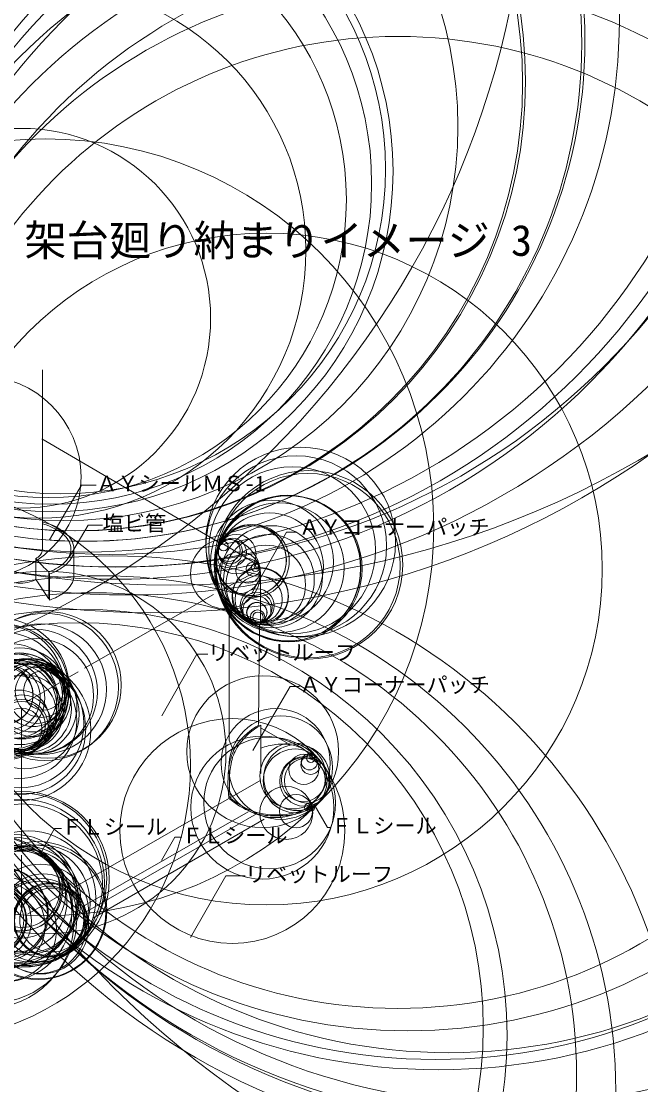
# Model space of a CAD drawing. Units: millimetres, scale not verified. Extents: x -1833 to 927, y -1083 to 1072.
# Drawn here: x -19 to 333, y -278 to 325 of the extents above; entities that cross this region are included whole.
import ezdxf
from ezdxf.enums import TextEntityAlignment as Align

# ---------------------------------------------------------------- set-up
doc = ezdxf.new("R2010")
doc.units = ezdxf.units.MM
doc.header["$LTSCALE"] = 3
doc.layers.add('0-0_レイヤー 2', color=7, linetype='Continuous')
doc.layers.add('0-1_レイヤー 1', color=7, linetype='Continuous', lineweight=18)
doc.styles.add('ＭＳ ゴシック', font='')
doc.styles.get('ＭＳ ゴシック').set_extended_font_data('MS Gothic')

# ---------------------------------------------------------------- blocks, each defined once
blk = doc.blocks.new('AIGNBL02020042')
at = {"layer": '0-1_レイヤー 1'}
for centre, radius in [((1132.039, 937.021), 533.341), ((1121.063, 879.415), 491.384), ((1108.72, 823.547), 425.464), ((1103.048, 803.405), 389.442), ((1100.394, 788.885), 381.886), ((1101.025, 783.923), 370.018), ((1097.776, 781.153), 360.013), ((1085.397, 723.953), 301.496), ((1083.317, 712.617), 284.05), ((1083.265, 710.809), 282.279), ((1078.581, 689.542), 255.122), ((1078.057, 688.488), 253.975), ((1071.666, 663.904), 223.632), ((1065.464, 638.517), 193.046), ((1069.926, 639.689), 184.304), ((1064.463, 631.484), 181.941), ((1062.927, 622.445), 169.119), ((1057.21, 593.615), 151.917), ((1047.355, 555.099), 107.708), ((1024.41, 465.085), 57.222), ((986.217, 301.284), 157.403)]:
    blk.add_circle(centre, radius, dxfattribs=at)
blk = doc.blocks.new('AIGNBL02020043')
at = {"layer": '0-1_レイヤー 1'}
for centre, radius in [((836.543, 832.155), 498.812), ((1099.563, 97.599), 322.662), ((1092.553, 116.753), 292.279), ((1088.974, 125.652), 273.656), ((1081.386, 148.112), 241.788), ((1080.026, 152.664), 229.674)]:
    blk.add_circle(centre, radius, dxfattribs=at)
blk = doc.blocks.new('AIGNBL02020045')
at = {"layer": '0-1_レイヤー 1'}
for centre, radius in [((1469.885, 545.763), 523.39), ((1345.63, 482.896), 400.223), ((1336.086, 475.613), 380.036), ((1329.086, 470.962), 371.695), ((1325.565, 469.163), 360.04), ((1284.253, 465.105), 336.347), ((1282.732, 458.634), 324.073), ((1290.212, 452.285), 313.844), ((1266.82, 448.722), 297.859), ((1261.27, 439.252), 275.686), ((1186.67, 412.789), 190.527)]:
    blk.add_circle(centre, radius, dxfattribs=at)
blk = doc.blocks.new('AIGNBL02020046')
at = {"layer": '0-1_レイヤー 1'}
blk.add_circle((1060.851, 308.746), 102.889, dxfattribs=at)
blk = doc.blocks.new('AIGNBL0203003E')
at = {"layer": '0-1_レイヤー 1'}
for p, q in [((1161.36, 427.44), (1181.34, 415.56)), ((1179.12, 410.52), (1162.5, 401.58)), ((1183.32, 409.98), (1183.32, 382.8))]:
    blk.add_line(p, q, dxfattribs=at)
for centre, radius in [((1206.128, 428.061), 53.814), ((1201.355, 423.547), 47.274), ((1210.278, 414.72), 52.302), ((1199.091, 413.18), 41.157), ((1188.497, 414.079), 30.526), ((1178.194, 417.576), 19.804), ((1163.5, 410.029), 19.82), ((1166.291, 422.684), 6.851), ((1188.116, 406.587), 25.759), ((1171.437, 410.796), 11.847), ((1176.263, 411.708), 6.936), ((1179.074, 412.742), 3.94), ((1183.306, 397.856), 15.793), ((1180.513, 413.613), 2.259), ((1181.144, 414.239), 1.37), ((1181.364, 414.717), 0.843), ((1181.415, 391.977), 9.618), ((1181.213, 388.132), 5.77), ((1181.93, 385.434), 2.978)]:
    blk.add_circle(centre, radius, dxfattribs=at)
blk = doc.blocks.new('AIGNBL0203003F')
at = {"layer": '0-1_レイヤー 1'}
for p, q in [((1161.3, 427.5), (1160.7, 427.86)), ((1183.38, 381.78), (1183.38, 382.74))]:
    blk.add_line(p, q, dxfattribs=at)
for centre, radius in [((1206.128, 428.061), 53.814), ((1203.624, 425.776), 51.246), ((1201.355, 423.547), 47.274), ((1210.597, 415.207), 53.438), ((1210.278, 414.72), 52.302), ((1198.647, 413.266), 41.426), ((1199.448, 412.95), 41.532), ((1189.827, 416.927), 34.855), ((1193.978, 413.566), 36.747), ((1188.497, 414.079), 30.526), ((1177.872, 417.896), 20.143), ((1179.015, 417.411), 20.618), ((1189.568, 408.451), 28.937), ((1169.601, 421.222), 11.229), ((1165.357, 423.514), 6.405), ((1167.379, 422.311), 7.992), ((1162.402, 425.815), 2.66), ((1186.365, 403.836), 22.52), ((1183.219, 397.175), 15.997), ((1182.343, 395.6), 13.355), ((1181.248, 391.018), 8.645), ((1181.306, 389.395), 7.993), ((1181.371, 388.071), 5.697), ((1181.709, 385.517), 4.093)]:
    blk.add_circle(centre, radius, dxfattribs=at)
blk = doc.blocks.new('AIGNBL0202003D')
at = {"layer": '0-1_レイヤー 1'}
for name in ['AIGNBL0203003E', 'AIGNBL0203003F']:
    blk.add_blockref(name, (0, 0), dxfattribs=at)
blk = doc.blocks.new('AIGNBL02030048')
at = {"layer": '0-1_レイヤー 1'}
for centre, radius in [((1061.072, 345.88), 41.701), ((1062.778, 346.995), 41.556), ((1034.276, 344.515), 40.637), ((1035.115, 344.064), 37.453), ((1036.35, 343.497), 38.337), ((1058.945, 344.6), 37.038), ((1038.359, 342.723), 33.991), ((1055.369, 343.193), 35.434), ((1040.446, 338.534), 32.053), ((1046.879, 340.621), 27.434), ((1056.167, 340.814), 32.517), ((1044.063, 340.742), 23.873), ((1046.712, 340.923), 24.272), ((1047.951, 340.56), 24.166), ((1051.901, 334.818), 27.343), ((1047.021, 321.572), 40.169), ((1046.835, 322.17), 37.352), ((1046.642, 325.177), 36.569), ((1046.311, 326.743), 32.79), ((1042.526, 335.533), 26.158), ((1043.668, 335.266), 26.064), ((1049.496, 330.476), 30.941), ((1040.321, 339.513), 20.674), ((1043.742, 335.062), 24.091), ((1037.27, 341.505), 17.042), ((1040.231, 339.795), 18.204), ((1038.356, 341.132), 15.922), ((1051.175, 333.767), 24.981), ((1053.672, 341.01), 20.638), ((1054.48, 338.904), 21.152), ((1054.364, 341.145), 17.73), ((1056.494, 341.107), 15.919), ((1059.062, 343.347), 14.772), ((1045.582, 330.122), 22.202), ((1050.115, 331.409), 21.338), ((1060.229, 343.958), 11.227), ((1046.702, 327.223), 16.861), ((1047.95, 324.819), 16.601), ((1047.601, 323.53), 15.31), ((1047.742, 324.059), 13.62), ((1047.631, 322.187), 11.748)]:
    blk.add_circle(centre, radius, dxfattribs=at)
blk = doc.blocks.new('AIGNBL02020047')
at = {"layer": '0-1_レイヤー 1'}
blk.add_blockref('AIGNBL02030048', (0, 0), dxfattribs=at)
blk = doc.blocks.new('AIGNBL0203004A')
at = {"layer": '0-1_レイヤー 1'}
for points in [[(1021.38, 230.22), (1021.62, 230.4), (1021.68, 230.64)], [(1074.36, 230.22), (1074.42, 229.98), (1074.6, 229.86)]]:
    blk.add_lwpolyline(points, dxfattribs=at)
for centre, radius in [((1047.745, 236.763), 49.863), ((1047.687, 237.227), 48.467), ((1047.235, 234.619), 47.721), ((1048.319, 234.134), 45.378), ((1028.519, 212.855), 49.02), ((1031.825, 214.18), 47.271), ((1042.733, 224.293), 36.469), ((1043.581, 225.856), 36.391), ((1051.644, 225.908), 38.343), ((1037.451, 217.606), 38.923), ((1042.22, 221.739), 34.428), ((1044.624, 224.529), 28.958), ((1057.153, 219.044), 39.122), ((1057.631, 218.383), 37.983), ((1053.476, 223.145), 33.251), ((1050.829, 224.772), 30.601), ((1047.209, 229.045), 25.598), ((1051.162, 224.282), 29.241), ((1047.669, 231.126), 23.514), ((1047.542, 230.121), 22.659), ((1047.86, 231.12), 21.662), ((1036.294, 216.926), 26.691), ((1036.868, 217.477), 25.665), ((1058.29, 217.604), 27.717), ((1038.305, 208.441), 29.388), ((1058.854, 210.148), 27.03), ((1058.144, 209.566), 26.128), ((1060.038, 216.209), 23.709), ((1031.939, 213.139), 21.484), ((1030.591, 213.667), 20.131), ((1036.284, 210.269), 24.903), ((1031.295, 213.873), 19.037), ((1030.673, 213.545), 18.413), ((1064.008, 213.904), 20.915), ((1064.182, 213.521), 20.738), ((1063.478, 213.263), 19.645), ((1064.939, 213.642), 18.181)]:
    blk.add_circle(centre, radius, dxfattribs=at)
blk = doc.blocks.new('AIGNBL02020049')
at = {"layer": '0-1_レイヤー 1'}
blk.add_blockref('AIGNBL0203004A', (0, 0), dxfattribs=at)
blk = doc.blocks.new('AIGNBL02020040')
at = {"layer": '0-1_レイヤー 1'}
blk.add_lwpolyline([(1176.36, 275.1), (1082.64, 221.28), (1083.18, 221.22), (1083.18, 220.02), (1084.38, 218.4), (1181.04, 273.96)], dxfattribs=at)
blk = doc.blocks.new('AIGNBL0202003C')
at = {"layer": '0-1_レイヤー 1'}
for p, q in [((1212.72, 306.24), (1211.34, 307.02)), ((1213.56, 307.26), (1214.94, 306.24))]:
    blk.add_line(p, q, dxfattribs=at)
blk.add_lwpolyline([(1212.84, 276.6), (1211.82, 277.02), (1211.82, 278.1), (1211.16, 278.46)], dxfattribs=at)
for centre, radius in [((1061.279, 436.546), 220.305), ((1184.559, 309.203), 43.066), ((1191.932, 302.692), 30.934), ((1167.378, 264.178), 63.761), ((1194.832, 300.178), 29.392), ((1184.396, 277.466), 40.551), ((1188.487, 280.045), 37.353), ((1201.776, 295.472), 18.732), ((1203.031, 292.677), 18.09), ((1203.895, 294.516), 18.711), ((1207.906, 299.166), 8.556), ((1211.083, 303.403), 4.584), ((1211.92, 305.431), 2.391), ((1212.65, 306.55), 1.392), ((1212.184, 307.207), 0.596), ((1208.346, 292.3), 14.07), ((1207.68, 293.241), 12.432), ((1209.615, 292.812), 12.746), ((1211.773, 301.785), 5.466), ((1197.959, 274.433), 15.038), ((1203.495, 275.433), 9.426), ((1210.464, 277.579), 2.144), ((1212.263, 277.235), 1.649), ((1212.292, 277.266), 1.645), ((1211.685, 278.154), 0.805), ((1211.922, 277.976), 0.845), ((1211.884, 278.209), 0.604), ((1211.962, 278.325), 0.501)]:
    blk.add_circle(centre, radius, dxfattribs=at)

msp = doc.modelspace()

# ---------------------------------------------------------------- linework, layer by layer
at = {"layer": '0-1_レイヤー 1'}
for p, q in [((-6.723, 25.799), (-6.723, 127.679)), ((93.417, 29.699), (-7.203, 88.619)), ((11.037, 25.199), (11.037, 10.379)), ((-10.683, 20.699), (-6.783, 16.559)), ((-10.563, 8.939), (-10.563, 20.459)), ((-10.683, 9.179), (-3.363, -2.041)), ((90.177, 0.179), (17.157, -41.521)), ((115.857, -73.441), (116.277, -16.321)), ((13.497, -43.681), (4.677, -48.781)), ((2.877, -49.801), (-16.143, -60.781)), ((-18.723, -64.561), (-18.723, -86.401)), ((117.057, -73.981), (117.057, -101.221)), ((117.117, -86.881), (117.117, -73.861)), ((132.237, -84.121), (117.237, -75.481)), ((-18.723, -88.501), (-18.723, -145.321)), ((11.397, -165.841), (117.117, -105.121)), ((21.777, -183.361), (118.977, -127.201)), ((-18.723, -147.541), (-18.723, -178.801)), ((-15.303, -181.081), (6.177, -168.841)), ((15.897, -176.401), (16.737, -176.881)), ((16.737, -176.881), (16.737, -178.081))]:
    msp.add_line(p, q, dxfattribs=at)
for points in [[(-2.763, 31.199), (15.417, 62.219), (23.697, 62.219)], [(8.517, 21.539), (19.077, 39.599), (27.357, 39.599)], [(111.717, 0.719), (131.637, 35.699), (136.977, 35.699)], [(101.217, -8.101), (99.117, -11.341), (99.117, -82.381), (101.517, -88.501)], [(60.897, -68.581), (80.877, -33.661), (87.057, -33.661)], [(112.617, -88.321), (133.737, -51.961), (139.017, -51.961)], [(147.417, -118.861), (154.917, -131.941), (156.837, -131.941)], [(-7.383, -145.681), (0.117, -132.541), (4.017, -132.541)], [(60.837, -150.601), (68.337, -137.461), (72.237, -137.461)], [(77.277, -194.341), (97.197, -159.421), (108.117, -159.421)]]:
    msp.add_lwpolyline(points, dxfattribs=at)
msp.add_lwpolyline([(-3.183, -2.041), (-3.183, 12.779), (-2.703, 11.939), (-2.703, -2.881)], close=True, dxfattribs=at)
for centre, radius, start, end in [((-8.392, 28.768), 12.681, 71.65811, 82.43917), ((-8.233, 29.001), 11.367, 68.55527, 82.06233), ((-6.773, 33.548), 7.635, 63.47283, 71.90022), ((-6.053, 34.416), 5.53, 59.46348, 69.06705), ((-14.372, 7.802), 34.387, 61.77072, 71.32785), ((-14.755, 8.488), 32.779, 63.31268, 69.4398), ((-9.915, 17.38), 22.663, 49.08117, 64.14839), ((-8.742, 17.651), 23.048, 48.11837, 62.52142), ((-4.081, 23.771), 14.014, 31.25973, 49.9919), ((-2.892, 23.851), 14.529, 30.35661, 48.97358), ((-0.103, 25.997), 9.46, 0.25447, 32.23428), ((1.085, 26), 10.012, 0.22284, 31.24466), ((-11.492, 25.769), 4.589, 324.52168, 359.62943), ((-2.077, 26.904), 11.562, 320.71697, 346.85846), ((0.374, 26.035), 8.982, 348.70409, 0.02911), ((1.2, 26.113), 9.898, 338.09957, 359.57308), ((-15.845, 29.643), 10.47, 300.68106, 308.96792), ((-13.666, 27.153), 7.164, 307.94206, 325.59633), ((-7.684, 31.891), 19.062, 303.79386, 319.78546), ((-7.759, 33.115), 21.384, 302.87474, 317.66399), ((-2.079, 27.676), 13.524, 318.48973, 337.13356), ((23.128, 43.9), 40.524, 222.42909, 229.51295), ((-13.668, 41.437), 30.326, 290.10604, 303.15787), ((-13.901, 43.242), 33.226, 289.58512, 302.29038), ((-19.268, 27.701), 21.003, 259.06273, 288.43228), ((-17.365, 21.054), 14.099, 289.63574, 298.28924), ((1.085, 11.203), 10.012, 328.03445, 359.74676), ((-8.877, 19.726), 23.264, 296.66477, 311.8333), ((-3.011, 13.462), 14.685, 311.0814, 329.01906), ((-14.099, 29.019), 33.915, 289.85036, 297.50406), ((-19.76, -72.801), 35.367, 85.26287, 104.93539), ((-19.476, -75.29), 37.827, 66.88022, 86.00276), ((-14.529, -62.814), 24.413, 48.2767, 66.06128), ((-8.446, -55.491), 14.903, 27.7982, 46.99312), ((-11.998, -57.001), 18.752, 0.55017, 26.81787), ((-19.212, -57.461), 25.973, 343.54414, 1.413), ((-30.67, -54.458), 37.814, 305.67175, 344.09752), ((135.27, -106.439), 37.321, 122.29856, 147.90717), ((133.352, -106.192), 36.675, 118.17183, 143.947), ((128.689, -95.975), 24.959, 117.62252, 122.36295), ((-18.93, -74.194), 14.608, 270.57585, 285.37423), ((-21.663, -66.337), 22.914, 286.7549, 304.69711), ((132.591, -101.62), 33.73, 157.11064, 169.69572), ((123.167, -98.084), 23.677, 145.30347, 156.12364), ((129.102, -101.959), 29.719, 148.9065, 158.15588), ((130.374, -123.577), 39.018, 96.8853, 109.86358), ((129.495, -115.127), 30.524, 87.86063, 97.14869), ((130.033, -108.018), 23.401, 69.57125, 88.52628), ((132.319, -102.663), 17.587, 48.47224, 70.46156), ((137.461, -96.89), 9.856, 41.02463, 48.6021), ((151.162, -105.494), 52.697, 169.16373, 178.90273), ((149.324, -105.342), 50.062, 168.94563, 178.80634), ((131.73, -101.777), 32.111, 160.20143, 169.16822), ((166.908, -106.428), 68.461, 178.37351, 186.85628), ((170.572, -106.57), 71.335, 178.17561, 186.22167), ((99.043, -114.722), 0.161, 131.25152, 186.00723), ((99.733, -114.435), 0.154, 119.58679, 179.25476), ((100.356, -114.451), 0.777, 178.66749, 202.70234), ((100.469, -114.654), 1.589, 183.07949, 207.24943), ((100.221, -114.872), 1.271, 203.5906, 255.20681), ((102.458, -113.766), 2.987, 199.26074, 206.12685), ((100.941, -114.572), 1.271, 203.5906, 255.20681), ((124.241, -87.139), 37.834, 229.95107, 237.49672), ((119.206, -93.713), 28.869, 229.91636, 234.27879), ((127.186, -82.818), 42.374, 234.11911, 254.92135), ((127.552, -82.658), 43.394, 236.98935, 250.79443), ((137.365, -109.185), 13.243, 297.79419, 303.40577), ((122.767, -95.366), 29.821, 251.44437, 264.32304), ((124.117, -92.436), 32.292, 255.73931, 264.16922), ((126.399, -57.085), 68.274, 264.46742, 273.22391), ((125.749, -77.101), 47.714, 264.09074, 281.04336), ((127.519, -82.303), 43.034, 273.62364, 284.07539), ((127.831, -89.91), 34.746, 281.72017, 296.88116), ((131.311, -98.557), 26.347, 284.67434, 294.01914), ((136.364, -109.98), 13.857, 294.15825, 306.76138), ((-18.888, -167.941), 23.52, 60.09268, 89.89069), ((-21.648, -173.224), 29.476, 42.47627, 60.56334), ((-28.927, -180.433), 39.716, 24.70066, 43.05578), ((-37.495, -185.157), 49.479, 20.8068, 25.52387), ((-7.841, -188.075), 26.372, 27.98741, 50.9961), ((-2.36, -184.667), 19.938, 0.47657, 26.73047), ((-1.813, -184.438), 19.39, 325.6049, 359.81291), ((-7.648, -180.95), 26.178, 307.90001, 326.52063), ((-13.985, -173.519), 35.937, 289.80463, 308.59485), ((-18.755, -161.066), 49.235, 247.51142, 270.03698), ((-18.259, -163.296), 47.007, 269.43451, 290.48404)]:
    msp.add_arc(centre, radius, start, end, dxfattribs=at)

# ---------------------------------------------------------------- block references
for name in ['AIGNBL02020042', 'AIGNBL02020043', 'AIGNBL02020045', 'AIGNBL0202003C', 'AIGNBL02020046', 'AIGNBL0202003D', 'AIGNBL02020047', 'AIGNBL02020049', 'AIGNBL02020040']:
    msp.add_blockref(name, (-1066.443, -398.101), dxfattribs=at)

# ---------------------------------------------------------------- texts
at = {"layer": '0-0_レイヤー 2', "style": 'ＭＳ ゴシック'}
for s, height, p in [('架台廻り納まりイメージ 3', 17.6, (-17.073, 187.079)), ('ＡＹシールＭＳ-1', 8.798, (23.697, 56.219)), ('塩ビ管', 8.798, (27.357, 33.599)), ('ＡＹコーナーパッチ', 8.798, (138.783, 31.511)), ('リベットルーフ', 8.798, (87.057, -39.661)), ('ＡＹコーナーパッチ', 8.798, (139.017, -57.961)), ('ＦＬシール', 8.798, (4.017, -138.541)), ('ＦＬシール', 8.798, (156.837, -137.941)), ('ＦＬシール', 8.798, (72.237, -143.461)), ('リベットルーフ', 8.798, (108.117, -165.421))]:
    msp.add_text(s, height=height, dxfattribs=at).set_placement(p, align=Align.BOTTOM_LEFT)

doc.saveas('drawing.dxf')
